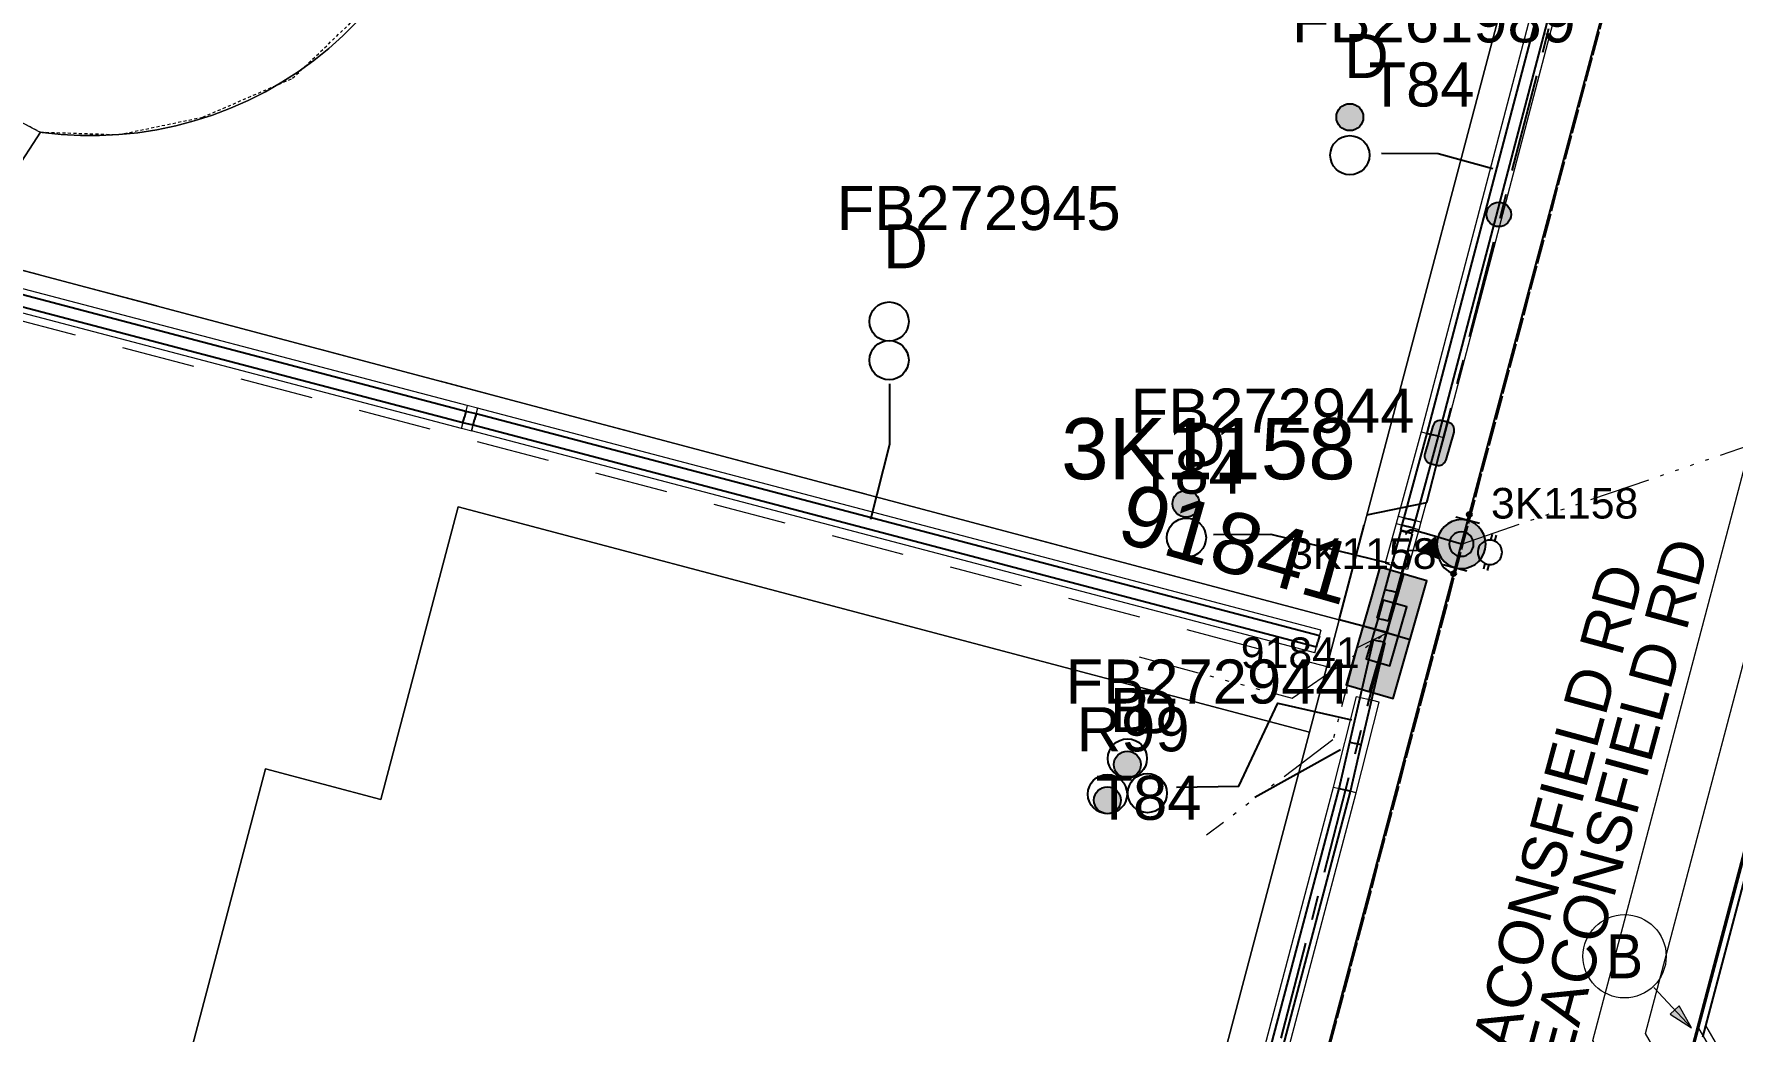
# Model space of a CAD drawing. Header units: metres. Extents: x 256054 to 262066, y 6173540 to 6179224.
# Drawn here: x 258693.6 to 258763, y 6175198.3 to 6175239 of the extents above; entities that cross this region are included whole.
import ezdxf
from ezdxf.enums import TextEntityAlignment as Align

# ---------------------------------------------------------------- set-up
doc = ezdxf.new("R2010")
doc.units = ezdxf.units.M
for name, pattern in [('Cable Exist OH', [1, 1, 0]), ('Cable Exist UG', [7, 4, -1, 1, -1]), ('Dash', [5, 3, -2]), ('DASHED', [19.05, 12.7, -6.35]), ('HIDDEN2', [0.1875, 0.125, -0.0625]), ('PHANTOMX2', [5.6, 2.5, -0.5, 0.15, -0.5, 0.15, -0.5, 0.15, -0.5, 0.15, -0.5])]:
    doc.linetypes.add(name, pattern=pattern)
doc.layers.get('0').update_dxf_attribs({"color": 6})
doc.layers.add('_User Miscellaneous12', color=252, linetype='Continuous', lineweight=13, plot=False, transparency=0.5)
for name, color, linetype, lineweight in [('_User Miscellaneous4', 191, 'Continuous', 13), ('_User Miscellaneous5', 151, 'Continuous', 13), ('_User_HV_Exist', 1, 'Continuous', 25), ('_User_LV_Exist', 5, 'Continuous', 25), ('Cadastre Developer_SP_EXT', 96, 'Continuous', 15), ('Cadastre Easements_SP_EXT', 96, 'DASHED', 15), ('Cadastre Land Parcels_SP_EXT', 96, 'Continuous', 15), ('Cadastre Other Property_SP_EXT', 96, 'DASHED', 15), ('Cadastre Roads_SP_EXT', 54, 'Continuous', 15), ('Mains_HV_EXT', 13, 'Continuous', 25), ('Mains_LV_EXT', 163, 'Continuous', 25), ('Services_SP_EXT', 42, 'PHANTOMX2', 20)]:
    doc.layers.add(name, color=color, linetype=linetype, lineweight=lineweight)
for name, color, linetype in [('Duct_SP_EXT', 40, 'Continuous'), ('Equip_LV_EXT', 7, 'Continuous'), ('Equip_SP_LV_EXT', 7, 'Continuous'), ('Mains_LV_New_T84', 2, 'Cable x'), ('Notes_LV_MISC', 161, 'Continuous'), ('Notes_SP_MISC', 7, 'Continuous'), ('OH_Details_SP_MISC', 7, 'Continuous'), ('SupportsOH_SP_TR_HV_LV_SL_EXT', 7, 'Continuous'), ('SupportsUG_SP_LV_EXT', 7, 'Continuous'), ('Trench_SP_EXT', 7, 'Continuous'), ('Trench_SP_NEW', 2, 'Continuous')]:
    doc.layers.add(name, color=color, linetype=linetype)
doc.styles.add('iecARIAL', font='arial.ttf', dxfattribs={"height": 2})
doc.styles.add('POLE_LABEL', font='arial.ttf', dxfattribs={"height": 2})
doc.styles.get("Standard").update_dxf_attribs({"font": 'arial.ttf'})
doc.linetypes.add('Cable New UG', pattern='A,6,-0.05,["X",Standard,S=1.8,R=0,X=0,Y=-0.94],-1.8', length=7.85)
doc.linetypes.add('Cable x', pattern='A,5,-0.05,["X",Standard,S=1.5,R=0,X=0,Y=-0.75],-1.45', length=6.5)
doc.linetypes.add('IE Trench HV', pattern='A,4,-0.4,["/",Standard,S=2,R=0,X=0.25,Y=-1],-1.6', length=6)

# ---------------------------------------------------------------- blocks, each defined once
blk = doc.blocks.new('PILLAR_EXT')
blk.add_hatch(color=256).paths.add_polyline_path([(-2.5, 1), (-2.5, -1), (2.5, -1), (2.5, 1)])
for p, q in [((0, 1), (0, -1)), ((-2.5, 0), (2.5, 0))]:
    blk.add_line(p, q)
at = {"ltscale": 10}
blk.add_line((2.5, 0), (-2.5, 0), dxfattribs=at)
blk.add_lwpolyline([(-2.5, -1), (-1.25, -1), (1.25, -1), (2.5, -1), (2.5, 1), (-2.5, 1)], close=True)
at = {"width": 0.9, "flags": 8}
blk.add_attdef('ASSET_NUM', text='', height=2, rotation=90, dxfattribs=at).set_placement((-2, 4), align=Align.MIDDLE_LEFT)
for tag, p, flags in [('OWNED_BY', (0, -0.2), 9), ('STATE', (0, -0.4), 9), ('SUPPORT_TYPE', (0, -0.6), 9), ('USAGE', (0, -0.8), 9), ('LEGEND', (0, -1), 9), ('LOCATION', (0, -1.2), 9), ('NOTES', (0, -1.4), 9), ('STREETNAME', (0, -1.8), 9), ('SUBURB', (0, -2), 1), ('PARENT', (0, -1.6), 9)]:
    blk.add_attdef(tag, p, '', height=0.2, dxfattribs=dict(flags=flags))
blk = doc.blocks.new('DUCT_EXT')
blk.add_circle((0, 0.8), 0.8)
at = {"flags": 1}
blk.add_attdef('Z', (0, 0), '', height=0.2, dxfattribs=at)
at = {"flags": 9}
for tag, p in [('DUCT_CODE', (0, 0)), ('XSECT_TYPE', (0, -0.2)), ('STATE', (0, -0.6)), ('FB_REFERENCE', (0, -0.4)), ('NOTES', (0, -0.8))]:
    blk.add_attdef(tag, text='', height=0.2, dxfattribs=at).set_placement(p, align=Align.MIDDLE_LEFT)
blk = doc.blocks.new('*U393')
for p, q in [((-0.28, -1.8), (-0.25, -1.31)), ((0.05, -1.83), (0.08, -1.33)), ((-0.4, -3.76), (-0.43, -4.26)), ((-0.07, -3.79), (-0.1, -4.28))]:
    blk.add_line(p, q)
blk.add_lwpolyline([(-0.11, -1.8, 1), (-0.24, -3.79, 1)], format="xyb", close=True)
at = {"flags": 9}
for tag, p in [('ACTUAL_STATUS', (0, 0)), ('CONSTRUCTED_VOLTAGE', (0, -0.2)), ('OPERATING_VOLTAGE', (0, -0.6)), ('ORIENTATION', (0, -0.8)), ('OWNED_BY', (0, -1)), ('STATE', (0, -1.2)), ('SWITCH_TYPE', (0, -1.4)), ('NO_PHASES', (0, -0.4)), ('USAGE', (0, -1.6)), ('LEGEND', (0, -1.8)), ('NOTES', (0, -2))]:
    blk.add_attdef(tag, text='', height=0.2, dxfattribs=at).set_placement(p, align=Align.MIDDLE_LEFT)
at = {"flags": 1}
blk.add_attdef('Z', (0, 0), '', height=0.2, dxfattribs=at)
blk = doc.blocks.new('*U392')
blk.add_hatch(color=256).paths.add_polyline_path([(-1, 0, 1), (1, 0, 1)])
blk.add_lwpolyline([(-1, 0, 1), (1, 0, 1)], format="xyb", close=True)
at = {"flags": 8}
blk.add_attdef('pNumber', text='', height=2, dxfattribs=at).set_placement((2.5, 2.5), align=Align.MIDDLE_CENTER)
at = {"style": 'POLE_LABEL', "flags": 9}
for tag, p in [('STRUCTURE_PLANT_NUMBER', (1.355, 0.028)), ('STREET_CODE', (1.355, -0.2))]:
    blk.add_attdef(tag, text='', height=0.2, dxfattribs=at).set_placement(p, align=Align.MIDDLE_LEFT)
at = {"flags": 9}
for tag, p in [('OWNED_BY', (1.355, -0.4)), ('PARENT', (1.355, -0.6)), ('cLV', (1.355, -1.4)), ('SPECIAL_USE', (1.355, -0.8)), ('STATE', (1.355, -1)), ('USAGE', (1.355, -1.2)), ('cHV', (1.355, -2)), ('hDepth', (1.355, -1.6)), ('hDia', (1.355, -1.8)), ('LBRACKET', (1.355, -2.2)), ('LExisting', (1.355, -2.4)), ('LANTNUMBER', (1.355, -2.6)), ('LOther', (1.355, -2.8)), ('cLinedev', (1.355, -3.4)), ('LRemove', (1.355, -3)), ('LEGEND', (1.355, -3.2)), ('pExisting', (1.355, -3.8)), ('LOCATION', (1.355, -3.6)), ('PFNUMBER', (1.355, -4)), ('NEWPFNUMBER', (1.355, -4.2)), ('pFooting', (1.355, -4.4)), ('pNew', (1.355, -4.6)), ('pRelocate', (1.355, -5)), ('pRemove', (1.355, -5.2)), ('pReplace', (1.355, -5.4)), ('pStay', (1.355, -5.6)), ('cspan', (1.355, -6)), ('STREETNAME', (1.355, -6.2)), ('pType', (1.355, -5.8)), ('SUBURB', (1.355, -6.4)), ('OPERATED_BY', (1.355, -7.014)), ('NOTES', (1.355, -6.6)), ('MAINTAINED_BY', (1.355, -6.814))]:
    blk.add_attdef(tag, text='', height=0.2, dxfattribs=at).set_placement(p, align=Align.MIDDLE_LEFT)
at = {"flags": 1}
blk.add_attdef('Z', (1.355, -7.328), '', height=0.2, dxfattribs=at)
blk = doc.blocks.new('LV_STJ_EXT')
h = blk.add_hatch(color=256)
edge = h.paths.add_edge_path()
edge.add_ellipse((-0.586, 0.131), major_axis=(0.226, 0.226), ratio=1, start_angle=44.99996, end_angle=135)
edge.add_line((-0.906, 0.131), (-0.906, -0.131))
edge.add_ellipse((-0.586, -0.131), major_axis=(0.226, 0.226), ratio=1, start_angle=134.99996, end_angle=225)
edge.add_line((-0.586, -0.451), (0.586, -0.451))
edge.add_ellipse((0.586, -0.131), major_axis=(-0.226, 0.226), ratio=1, start_angle=134.99996, end_angle=225)
edge.add_line((0.906, -0.131), (0.906, 0.131))
edge.add_ellipse((0.586, 0.131), major_axis=(-0.226, 0.226), ratio=1, start_angle=224.99996, end_angle=315)
edge.add_line((0.586, 0.451), (-0.586, 0.451))
blk.add_lwpolyline([(-0.906, 0.131), (-0.906, -0.131, 0.414214), (-0.586, -0.451), (0.586, -0.451, 0.414214), (0.906, -0.131), (0.906, 0.131, 0.414214), (0.586, 0.451), (-0.586, 0.451, 0.414214)], format="xyb", close=True)
at = {"flags": 1}
blk.add_attdef('Z', (0, 0), '', height=0.2, dxfattribs=at)
at = {"flags": 9}
for tag, p in [('ORIENTATION', (0, 0)), ('USAGE', (0, -0.2)), ('LEGEND', (0, -0.4)), ('NOTES', (0, -0.6))]:
    blk.add_attdef(tag, text='', height=0.2, dxfattribs=at).set_placement(p, align=Align.MIDDLE_LEFT)
blk = doc.blocks.new('CABLE_LARGE_EXT')
h = blk.add_hatch(color=256)
edge = h.paths.add_edge_path()
edge.add_arc((0, 0.55), 0.55, 0, 360)
blk.add_circle((0, 0.55), 0.55)
at = {"flags": 1}
blk.add_attdef('Z', (0, 0), '', height=0.2, dxfattribs=at)
at = {"flags": 9}
for tag, p in [('COND_CODE', (0, 0)), ('XSECT_SIZE', (0, -0.6)), ('STATE', (0, -0.4)), ('FB_REFERENCE', (0, -0.2)), ('NOTES', (0, -0.8))]:
    blk.add_attdef(tag, text='', height=0.2, dxfattribs=at).set_placement(p, align=Align.MIDDLE_LEFT)
blk = doc.blocks.new('CONNECTOR_NODE_EXT')
h = blk.add_hatch(color=256)
edge = h.paths.add_edge_path()
edge.add_arc((0, 0), 0.5, 0, 360)
blk.add_circle((0, 0), 0.5)
at = {"flags": 1}
blk.add_attdef('Z', (0, 0), '', height=0.2, dxfattribs=at)
at = {"flags": 9}
for tag, p in [('CONNECTOR_TYPE', (0, 0)), ('OPERATING_VOLTAGE', (0, -0.6)), ('CONSTRUCTED_VOLTAGE', (0, -0.2)), ('NO_PHASES', (0, -0.4)), ('ORIENTATION', (0, -0.8)), ('SUBTYPE', (0, -1)), ('USAGE', (0, -1.2)), ('NOTES', (0, -1.4))]:
    blk.add_attdef(tag, text='', height=0.2, dxfattribs=at).set_placement(p, align=Align.MIDDLE_LEFT)
blk = doc.blocks.new('POLE_EXT')
blk.add_hatch(color=256).paths.add_polyline_path([(-1, 0, 1), (1, 0, 1)])
blk.add_lwpolyline([(-1, 0, 1), (1, 0, 1)], format="xyb", close=True)
at = {"flags": 8}
blk.add_attdef('pNumber', text='', height=2, dxfattribs=at).set_placement((2.5, 2.5), align=Align.MIDDLE_CENTER)
at = {"style": 'POLE_LABEL', "flags": 9}
for tag, p in [('STRUCTURE_PLANT_NUMBER', (1.35, 0.03)), ('STREET_CODE', (1.35, -0.2))]:
    blk.add_attdef(tag, text='', height=0.2, dxfattribs=at).set_placement(p, align=Align.MIDDLE_LEFT)
at = {"flags": 9}
for tag, p in [('OWNED_BY', (1.35, -0.4)), ('SPECIAL_USE', (1.35, -0.8)), ('STATE', (1.35, -1)), ('cLV', (1.35, -1.4)), ('PARENT', (1.35, -0.6)), ('USAGE', (1.35, -1.2)), ('hDepth', (1.35, -1.6)), ('hDia', (1.35, -1.8)), ('cHV', (1.35, -2)), ('LBRACKET', (1.35, -2.2)), ('LExisting', (1.35, -2.4)), ('LANTNUMBER', (1.35, -2.6)), ('LOther', (1.35, -2.8)), ('cLinedev', (1.35, -3.4)), ('pExisting', (1.35, -3.8)), ('LRemove', (1.35, -3)), ('LEGEND', (1.35, -3.2)), ('LOCATION', (1.35, -3.6)), ('PFNUMBER', (1.35, -4)), ('NEWPFNUMBER', (1.35, -4.2)), ('pFooting', (1.35, -4.4)), ('pNew', (1.35, -4.6)), ('pRelocate', (1.35, -5)), ('pRemove', (1.35, -5.2)), ('pReplace', (1.35, -5.4)), ('pStay', (1.35, -5.6)), ('pType', (1.35, -5.8)), ('cspan', (1.35, -6)), ('STREETNAME', (1.35, -6.2)), ('SUBURB', (1.35, -6.4)), ('OPERATED_BY', (1.36, -7.01)), ('NOTES', (1.35, -6.6)), ('MAINTAINED_BY', (1.36, -6.81))]:
    blk.add_attdef(tag, text='', height=0.2, dxfattribs=at).set_placement(p, align=Align.MIDDLE_LEFT)
at = {"flags": 1}
blk.add_attdef('Z', (1.35, -7.33), '', height=0.2, dxfattribs=at)
blk = doc.blocks.new('*U391')
h = blk.add_hatch(color=256)
h.dxf.hatch_style = 1
edge = h.paths.add_edge_path()
edge.add_arc((1.47, 2.02), 0.2, -305.9561, 54.0439)
h = blk.add_hatch(color=256)
h.dxf.hatch_style = 1
h.paths.add_polyline_path([(-3.42, 0.74), (-2.14, -0.42), (-1.77, 1.27)])
h = blk.add_hatch(color=256)
h.dxf.hatch_style = 1
edge = h.paths.add_edge_path()
edge.add_arc((-1.46, -2.03), 0.2, 234.1405, 594.1405)
for p, q in [((1.98, 1.03), (0.36, 2.21)), ((1.17, 1.62), (1.47, 2.02)), ((-1.98, -1.04), (-0.36, -2.21)), ((-1.17, -1.62), (-1.46, -2.03))]:
    blk.add_line(p, q)
at = {"flags": 128}
blk.add_lwpolyline([(-3.42, 0.74), (-2.14, -0.42), (-1.77, 1.27)], close=True, dxfattribs=at)
for centre in [(1.47, 2.02), (-1.46, -2.03)]:
    blk.add_circle(centre, 0.2)
blk = doc.blocks.new('*U422')
h = blk.add_hatch(color=256)
h.dxf.hatch_style = 1
h.paths.add_polyline_path([(2.23, -2.023), (1.864, -2.364), (2.729, -2.924)])
blk.add_line((2.729, -2.924), (1.194, -1.279))
at = {"flags": 128}
blk.add_lwpolyline([(2.23, -2.023), (1.864, -2.364), (2.729, -2.924), (2.23, -2.023)], dxfattribs=at)
blk.add_circle((0, 0), 1.7)
at = {"width": 0.9}
blk.add_attdef('CODE', text='', height=1.8, dxfattribs=at).set_placement((0, 0), align=Align.MIDDLE_CENTER)
at = {"flags": 1}
blk.add_attdef('Z', (0, 0), '', height=0.2, dxfattribs=at)

msp = doc.modelspace()

# ---------------------------------------------------------------- linework, layer by layer
at = {"layer": '_User Miscellaneous12', "color": 5, "flags": 128}
for points in [[(258743.121, 6175144.415), (258752.155, 6175178.531), (258761.344, 6175183.871), (258857.129, 6175158.492), (258872.695, 6175154.368, -0.019195), (258876.014, 6175153.416, -0.096183), (258888.988, 6175146.143, 0.170238), (258893.29, 6175144.426, 0.194137), (258898.227, 6175146.178, 0.236344), (258900.564, 6175151.993, 0.128283), (258899.394, 6175155.328, 0.177102), (258895.503, 6175158.152, 0.126051), (258892.03, 6175158.244, -0.04728), (258884.579, 6175157.62, -0.047139), (258877.278, 6175158.396, -0.016955), (258873.885, 6175159.225), (258762.622, 6175188.705), (258757.282, 6175197.894), (258766.319, 6175232.002)], [(258745.054, 6175143.903), (258753.876, 6175177.218), (258761.632, 6175181.726), (258856.617, 6175156.559), (258872.201, 6175152.43, -0.019291), (258875.388, 6175151.516, -0.096084), (258887.685, 6175144.625, 0.169802), (258893.205, 6175142.427, 0.194137), (258899.553, 6175144.68, 0.236344), (258902.557, 6175152.158, 0.128283), (258901.053, 6175156.445, 0.177102), (258896.05, 6175160.076, 0.124646), (258891.634, 6175160.205, -0.046995), (258884.601, 6175159.62, -0.047101), (258877.681, 6175160.355, -0.017), (258874.412, 6175161.155), (258763.935, 6175190.426), (258759.428, 6175198.182), (258768.252, 6175231.49)], [(258746.988, 6175143.391), (258755.598, 6175175.905), (258761.921, 6175179.58), (258856.105, 6175154.626), (258871.706, 6175150.492, -0.019393), (258874.762, 6175149.617, -0.095987), (258886.384, 6175143.106, 0.169482), (258893.121, 6175140.429, 0.194137), (258900.878, 6175143.183, 0.236344), (258904.55, 6175152.322, 0.128283), (258902.713, 6175157.562, 0.177102), (258896.598, 6175161.999, 0.123617), (258891.243, 6175162.167, -0.04672), (258884.623, 6175161.62, -0.047059), (258878.084, 6175162.314, -0.017046), (258874.938, 6175163.084), (258765.248, 6175192.147), (258761.573, 6175198.471), (258770.185, 6175230.978)]]:
    msp.add_lwpolyline(points, format="xyb", dxfattribs=at)
at = {"layer": '_User Miscellaneous12', "color": 3, "flags": 128}
msp.add_lwpolyline([(258747.278, 6175143.314), (258755.856, 6175175.709), (258761.964, 6175179.259), (258856.028, 6175154.336), (258871.632, 6175150.201, -0.019409), (258874.668, 6175149.332, -0.095972), (258886.189, 6175142.878, 0.169441), (258893.108, 6175140.13, 0.194137), (258901.077, 6175142.958, 0.236344), (258904.849, 6175152.346, 0.128283), (258902.961, 6175157.729, 0.177102), (258896.68, 6175162.288, 0.123485), (258891.185, 6175162.461, -0.046678), (258884.626, 6175161.92, -0.047052), (258878.145, 6175162.608, -0.017053), (258875.017, 6175163.374), (258765.445, 6175192.405), (258761.895, 6175198.514), (258770.475, 6175230.901)], format="xyb", dxfattribs=at)
at = {"layer": '_User Miscellaneous4'}
for p, q in [((258756.321, 6175245.788), (258750.263, 6175222.761)), ((258757.248, 6175245.538), (258751.191, 6175222.513)), ((258711.279, 6175223.827), (258690.232, 6175229.352)), ((258711.042, 6175222.896), (258689.987, 6175228.423)), ((258711.279, 6175223.827), (258711.161, 6175223.361)), ((258711.698, 6175223.723), (258711.279, 6175223.827)), ((258711.698, 6175223.723), (258711.582, 6175223.257)), ((258711.704, 6175223.721), (258711.582, 6175223.257)), ((258746.167, 6175214.658), (258711.704, 6175223.721)), ((258711.042, 6175222.896), (258711.161, 6175223.361)), ((258711.467, 6175222.791), (258711.042, 6175222.896)), ((258711.46, 6175222.793), (258711.582, 6175223.257)), ((258711.467, 6175222.791), (258711.582, 6175223.257)), ((258745.922, 6175213.729), (258711.46, 6175222.793)), ((258750.263, 6175222.761), (258749.33, 6175219.311)), ((258751.191, 6175222.513), (258750.257, 6175219.062)), ((258750.263, 6175222.761), (258750.727, 6175222.637)), ((258751.191, 6175222.513), (258750.727, 6175222.637)), ((258749.251, 6175219.017), (258748.789, 6175217.393)), ((258749.33, 6175219.311), (258749.251, 6175219.017)), ((258749.251, 6175219.017), (258749.714, 6175218.889)), ((258749.33, 6175219.311), (258749.794, 6175219.187)), ((258750.177, 6175218.761), (258749.713, 6175217.13)), ((258750.177, 6175218.761), (258749.714, 6175218.889)), ((258750.257, 6175219.062), (258749.794, 6175219.187)), ((258750.257, 6175219.062), (258750.177, 6175218.761)), ((258748.789, 6175217.393), (258749.251, 6175217.262)), ((258749.713, 6175217.13), (258749.251, 6175217.262)), ((258746.167, 6175214.658), (258746.045, 6175214.194)), ((258745.922, 6175213.729), (258746.045, 6175214.194)), ((258746.684, 6175208.248), (258747.622, 6175211.951)), ((258747.622, 6175211.951), (258748.087, 6175211.833)), ((258748.552, 6175211.715), (258748.087, 6175211.833)), ((258747.613, 6175208.007), (258748.552, 6175211.715)), ((258737.222, 6175172.522), (258746.684, 6175208.248)), ((258738.15, 6175172.276), (258747.613, 6175208.007)), ((258746.684, 6175208.248), (258747.148, 6175208.128)), ((258747.613, 6175208.007), (258747.148, 6175208.128))]:
    msp.add_line(p, q, dxfattribs=at)
at = {"layer": '_User_LV_Exist', "color": 2, "linetype": 'Cable New UG', "ltscale": 0.7, "flags": 128}
msp.add_lwpolyline([(258736.09, 6175166.339), (258737.549, 6175165.909, 0.999979), (258738.508, 6175165.626), (258751.835, 6175161.694), (258765.319, 6175212.356)], format="xyb", dxfattribs=at)
at = {"layer": '_User_LV_Exist', "ltscale": 0.7}
msp.add_arc((258751.897, 6175217.862), 0.949, 196.56834, 251.07936, dxfattribs=at)
at = {"layer": 'Cadastre Developer_SP_EXT', "linetype": 'Dash'}
msp.add_lwpolyline([(258663.357, 6175235.172), (258746.411, 6175213.166), (258746.916, 6175215.077), (258663.472, 6175237.213), (258663.357, 6175235.172)], close=True, dxfattribs=at)
at = {"layer": 'Cadastre Easements_SP_EXT', "linetype": 'Dash'}
msp.add_lwpolyline([(258673.446, 6175245.724), (258693.835, 6175235.001), (258693.907, 6175234.991), (258694.688, 6175234.905), (258695.471, 6175234.862), (258696.256, 6175234.858), (258697.041, 6175234.897), (258697.822, 6175234.976), (258698.597, 6175235.095), (258699.367, 6175235.256), (258700.125, 6175235.455), (258700.874, 6175235.695), (258701.607, 6175235.974), (258702.326, 6175236.291), (258703.028, 6175236.645), (258703.708, 6175237.034), (258704.368, 6175237.46), (258705.005, 6175237.919), (258705.617, 6175238.41), (258706.202, 6175238.933), (258706.76, 6175239.487)], dxfattribs=at)
at = {"layer": 'Cadastre Land Parcels_SP_EXT', "linetype": 'Continuous'}
for points in [[(258706.76, 6175239.487), (258706.202, 6175238.933), (258705.617, 6175238.41), (258705.005, 6175237.919), (258704.368, 6175237.46), (258703.708, 6175237.034), (258703.028, 6175236.645), (258702.326, 6175236.291), (258701.607, 6175235.974), (258700.873, 6175235.695), (258700.125, 6175235.456), (258699.367, 6175235.256), (258698.597, 6175235.095), (258697.822, 6175234.976), (258697.041, 6175234.897), (258696.256, 6175234.858), (258695.471, 6175234.862), (258694.688, 6175234.905), (258693.907, 6175234.991), (258693.835, 6175235.001), (258690.599, 6175230.016), (258746.916, 6175215.076), (258755.322, 6175246.85)], [(258667.586, 6175242.596), (258663.346, 6175237.246), (258690.599, 6175230.016), (258693.835, 6175235.001), (258693.907, 6175234.991), (258694.688, 6175234.905), (258695.471, 6175234.862), (258696.256, 6175234.858), (258697.041, 6175234.897), (258697.822, 6175234.976), (258698.597, 6175235.095), (258699.367, 6175235.256), (258700.125, 6175235.456), (258700.873, 6175235.695), (258701.607, 6175235.974), (258702.326, 6175236.291), (258703.028, 6175236.645), (258703.708, 6175237.034), (258704.368, 6175237.46), (258705.005, 6175237.919), (258705.617, 6175238.41), (258706.202, 6175238.933), (258706.76, 6175239.487)]]:
    msp.add_lwpolyline(points, dxfattribs=at)
for points in [[(258690.599, 6175230.016), (258663.346, 6175237.246), (258656.23, 6175200.58), (258695.863, 6175190.187), (258697.923, 6175189.647), (258703.039, 6175208.988), (258707.745, 6175207.742), (258710.909, 6175219.697), (258745.703, 6175210.49), (258746.916, 6175215.076), (258690.599, 6175230.016)], [(258745.703, 6175210.49), (258710.909, 6175219.697), (258707.745, 6175207.742), (258703.039, 6175208.988), (258697.923, 6175189.647), (258702.629, 6175188.401), (258701.095, 6175182.602), (258735.662, 6175172.545), (258745.703, 6175210.49)]]:
    msp.add_lwpolyline(points, close=True, dxfattribs=at)
at = {"layer": 'Cadastre Other Property_SP_EXT', "linetype": 'HIDDEN2'}
msp.add_lwpolyline([(258673.293, 6175245.859), (258693.835, 6175235.001), (258697.041, 6175234.897), (258700.47, 6175235.612), (258704.143, 6175237.199), (258707.785, 6175240.677)], dxfattribs=at)
at = {"layer": 'Cadastre Roads_SP_EXT', "linetype": 'Continuous'}
msp.add_lwpolyline([(258772.499, 6175230.524), (258778.259, 6175252.269), (258784.018, 6175274.013), (258784.803, 6175276.976), (258786.361, 6175282.858), (258790.255, 6175297.56), (258780.591, 6175303.279), (258779.209, 6175304.096), (258768.162, 6175310.632), (258765.883, 6175290.094), (258765.156, 6175283.539), (258764.283, 6175280.717), (258761.204, 6175269.079), (258758.391, 6175258.447), (258755.322, 6175246.85), (258746.916, 6175215.076), (258745.703, 6175210.49), (258735.662, 6175172.545), (258730.311, 6175152.322), (258739.809, 6175147.642), (258749.307, 6175142.962), (258772.499, 6175230.524)], close=True, dxfattribs=at)
at = {"layer": 'Duct_SP_EXT'}
for p, q in [((258756.553, 6175245.725), (258750.495, 6175222.699)), ((258757.017, 6175245.601), (258750.959, 6175222.575)), ((258711.22, 6175223.594), (258690.171, 6175229.12)), ((258711.101, 6175223.129), (258690.048, 6175228.656)), ((258711.22, 6175223.594), (258711.161, 6175223.361)), ((258711.64, 6175223.49), (258711.22, 6175223.594)), ((258711.101, 6175223.129), (258711.161, 6175223.361)), ((258711.525, 6175223.024), (258711.101, 6175223.129)), ((258711.521, 6175223.025), (258711.582, 6175223.257)), ((258745.983, 6175213.962), (258711.521, 6175223.025)), ((258711.525, 6175223.024), (258711.582, 6175223.257)), ((258711.64, 6175223.49), (258711.582, 6175223.257)), ((258711.643, 6175223.489), (258711.582, 6175223.257)), ((258746.106, 6175214.426), (258711.643, 6175223.489)), ((258750.495, 6175222.699), (258749.562, 6175219.249)), ((258750.959, 6175222.575), (258750.026, 6175219.124)), ((258750.495, 6175222.699), (258750.727, 6175222.637)), ((258750.959, 6175222.575), (258750.727, 6175222.637)), ((258749.432, 6175218.723), (258748.777, 6175216.32)), ((258749.482, 6175218.952), (258749.428, 6175218.749)), ((258749.428, 6175218.749), (258749.659, 6175218.686)), ((258749.432, 6175218.723), (258749.664, 6175218.66)), ((258749.562, 6175219.249), (258749.482, 6175218.952)), ((258749.482, 6175218.952), (258749.714, 6175218.889)), ((258749.562, 6175219.249), (258749.794, 6175219.187)), ((258749.946, 6175218.827), (258749.714, 6175218.889)), ((258750.026, 6175219.124), (258749.794, 6175219.187)), ((258749.946, 6175218.827), (258749.891, 6175218.624)), ((258750.026, 6175219.124), (258749.946, 6175218.827)), ((258749.895, 6175218.597), (258749.24, 6175216.194)), ((258749.891, 6175218.624), (258749.659, 6175218.686)), ((258749.895, 6175218.597), (258749.664, 6175218.66)), ((258748.777, 6175216.32), (258748.459, 6175215.152)), ((258748.777, 6175216.32), (258749.008, 6175216.257)), ((258749.24, 6175216.194), (258748.922, 6175215.026)), ((258749.24, 6175216.194), (258749.008, 6175216.257)), ((258748.459, 6175215.152), (258748.691, 6175215.089)), ((258748.922, 6175215.026), (258748.691, 6175215.089)), ((258745.983, 6175213.962), (258746.045, 6175214.194)), ((258746.106, 6175214.426), (258746.045, 6175214.194)), ((258747.352, 6175210.075), (258748.323, 6175214.263)), ((258747.82, 6175209.966), (258748.791, 6175214.154)), ((258748.323, 6175214.263), (258748.557, 6175214.209)), ((258748.791, 6175214.154), (258748.557, 6175214.209)), ((258746.915, 6175208.185), (258747.352, 6175210.075)), ((258747.352, 6175210.075), (258747.586, 6175210.021)), ((258747.352, 6175210.075), (258747.586, 6175210.021)), ((258747.381, 6175208.07), (258747.82, 6175209.966)), ((258747.82, 6175209.966), (258747.586, 6175210.021)), ((258747.82, 6175209.966), (258747.586, 6175210.021)), ((258737.454, 6175172.46), (258746.915, 6175208.185)), ((258737.918, 6175172.337), (258747.381, 6175208.07)), ((258746.915, 6175208.185), (258747.148, 6175208.128)), ((258747.381, 6175208.07), (258747.148, 6175208.128))]:
    msp.add_line(p, q, dxfattribs=at)
for points in [[(258748.647, 6175234.139), (258750.956, 6175234.131), (258753.199, 6175233.52)], [(258728.535, 6175224.715), (258728.537, 6175222.235), (258727.763, 6175219.18)], [(258741.776, 6175218.562), (258744.123, 6175218.576), (258748.964, 6175217.397)], [(258740.263, 6175208.242), (258742.819, 6175208.281), (258744.415, 6175211.676), (258747.417, 6175210.99)]]:
    msp.add_lwpolyline(points, dxfattribs=at)
at = {"layer": 'Mains_HV_EXT', "linetype": 'Cable Exist OH'}
msp.add_lwpolyline([(258773.357, 6175350.362), (258768.255, 6175279.51), (258745.245, 6175192.88)], dxfattribs=at)
at = {"layer": 'Mains_LV_EXT', "linetype": 'Cable Exist OH'}
msp.add_lwpolyline([(258768.255, 6175279.51), (258752.231, 6175219.381)], dxfattribs=at)
at = {"layer": 'Mains_LV_EXT', "color": 3, "linetype": 'Cable Exist UG'}
for points in [[(258748.875, 6175214.565), (258746.915, 6175215.076), (258748.052, 6175219.371), (258750.494, 6175219.871), (258757.272, 6175246.167)], [(258748.87, 6175214.545), (258748.87, 6175214.545), (258749.753, 6175217.928), (258750.18, 6175217.905)], [(258722.53, 6175173.313), (258717.97, 6175174.624), (258720.271, 6175182.765), (258739.27, 6175177.67), (258748.85, 6175214.545)]]:
    msp.add_lwpolyline(points, dxfattribs=at)
at = {"layer": 'Mains_LV_EXT', "color": 3, "linetype": 'Cable Exist OH'}
msp.add_lwpolyline([(258751.59, 6175216.964), (258744.902, 6175191.698)], dxfattribs=at)
at = {"layer": 'Mains_LV_New_T84', "color": 2, "linetype": 'Cable New UG', "ltscale": 0.7, "flags": 128}
msp.add_lwpolyline([(258736.09, 6175166.339), (258737.549, 6175165.909, 0.999979), (258738.508, 6175165.626), (258751.835, 6175161.694), (258761.573, 6175198.471), (258764.679, 6175210.195), (258765.345, 6175212.71)], format="xyb", dxfattribs=at)
at = {"layer": 'OH_Details_SP_MISC', "flags": 128}
msp.add_lwpolyline([(258733.582, 6175148.995), (258744.902, 6175191.698), (258751.909, 6175218.173), (258768.255, 6175279.51), (258782.186, 6175275.01)], dxfattribs=at)
at = {"layer": 'Services_SP_EXT'}
for points in [[(258751.909, 6175218.173), (258791.056, 6175231.608), (258814.215, 6175225.514), (258837.857, 6175219.412)], [(258738.738, 6175213.57), (258744.994, 6175211.872), (258748.85, 6175214.545)], [(258748.831, 6175214.526), (258747.647, 6175213.939), (258747.647, 6175213.939), (258746.66, 6175210.172), (258741.498, 6175206.286)]]:
    msp.add_lwpolyline(points, dxfattribs=at)
at = {"layer": 'Trench_SP_EXT', "linetype": 'Cable Exist UG'}
msp.add_lwpolyline([(258751.909, 6175218.173), (258750.385, 6175218.614), (258749.931, 6175218.739), (258749.931, 6175218.739, 0.399653), (258749.639, 6175218.559)], format="xyb", dxfattribs=at)
msp.add_lwpolyline([(258743.474, 6175207.837), (258747.336, 6175209.99)], dxfattribs=at)
at = {"layer": 'Trench_SP_NEW', "linetype": 'IE Trench HV', "ltscale": 0.8, "flags": 128}
msp.add_lwpolyline([(258770.475, 6175230.901), (258761.769, 6175198.03)], dxfattribs=at)

# ---------------------------------------------------------------- block references
at = {"layer": '_User Miscellaneous5'}
msp.add_blockref('*U422', (258758.58, 6175201.335), dxfattribs=at).add_auto_attribs({'CODE': 'B'})
at = {"layer": '_User_HV_Exist'}
ref = msp.add_blockref('*U392', (258751.909, 6175218.173), dxfattribs=dict(at, xscale=0.5, yscale=0.5, zscale=0.5))
ref.add_attrib('ASSET_NUM', '3K1158', dxfattribs={"layer": '0', "height": 1.25, "style": 'POLE_LABEL'}).set_placement((258750.894, 6175217.785), align=Align.MIDDLE_RIGHT)
at = {"layer": '_User_LV_Exist'}
ref = msp.add_blockref('POLE_EXT', (258751.909, 6175218.173), dxfattribs=dict(at, xscale=0.5, yscale=0.5, zscale=0.5))
ref.add_attrib('ASSET_NUM', '3K1158', dxfattribs={"layer": '0', "height": 1.25, "style": 'POLE_LABEL'}).set_placement((258759.14, 6175219.841), align=Align.MIDDLE_RIGHT)
at = {"layer": '_User_LV_Exist', "ltscale": 0.7, "xscale": 0.5, "yscale": 0.5, "zscale": 0.5, "rotation": 21.03384361404388}
msp.add_blockref('*U391', (258751.909, 6175218.173), dxfattribs=at)
at = {"layer": '_User_LV_Exist'}
ref = msp.add_blockref('PILLAR_EXT', (258748.85, 6175214.545), dxfattribs=dict(at, xscale=0.5, yscale=0.5, zscale=0.5, rotation=253.8900080038779))
ref.add_attrib('ASSET_NUM', '91841', dxfattribs={"layer": '0', "height": 1.25, "style": 'iecARIAL'}).set_placement((258747.75, 6175213.734), align=Align.MIDDLE_RIGHT)
at = {"layer": 'Duct_SP_EXT'}
for name, p in [('CABLE_LARGE_EXT', (258747.351, 6175235.061)), ('DUCT_EXT', (258747.352, 6175233.256)), ('DUCT_EXT', (258728.522, 6175226.463)), ('DUCT_EXT', (258728.521, 6175224.885)), ('CABLE_LARGE_EXT', (258740.657, 6175219.268)), ('DUCT_EXT', (258740.674, 6175217.635)), ('DUCT_EXT', (258738.26, 6175208.616)), ('CABLE_LARGE_EXT', (258738.26, 6175208.616)), ('DUCT_EXT', (258737.445, 6175207.159)), ('DUCT_EXT', (258739.077, 6175207.2)), ('CABLE_LARGE_EXT', (258737.445, 6175207.159))]:
    msp.add_blockref(name, p, dxfattribs=at)
at = {"layer": 'Equip_LV_EXT'}
msp.add_blockref('CONNECTOR_NODE_EXT', (258753.439, 6175231.639), dxfattribs=at)
at = {"layer": 'Equip_LV_EXT', "rotation": 253.8991115703402}
msp.add_blockref('LV_STJ_EXT', (258751.014, 6175222.302), dxfattribs=at)
at = {"layer": 'Equip_SP_LV_EXT', "xscale": 0.5, "yscale": 0.5, "zscale": 0.5, "rotation": 348.8514758595791}
msp.add_blockref('*U393', (258753.43, 6175219.19), dxfattribs=at)
at = {"layer": 'SupportsOH_SP_TR_HV_LV_SL_EXT'}
ref = msp.add_blockref('*U392', (258751.909, 6175218.173), dxfattribs=at)
ref.add_attrib('ASSET_NUM', '3K1158', dxfattribs={"layer": '0', "height": 2.5, "style": 'POLE_LABEL'}).set_placement((258747.591, 6175222.068), align=Align.MIDDLE_RIGHT)
at = {"layer": 'SupportsUG_SP_LV_EXT'}
ref = msp.add_blockref('PILLAR_EXT', (258748.85, 6175214.545), dxfattribs=dict(at, rotation=253.8900080038779))
ref.add_attrib('ASSET_NUM', '91841', dxfattribs={"layer": '0', "height": 2.5, "rotation": 344.13842, "style": 'iecARIAL'}).set_placement((258747.41, 6175216.867), align=Align.MIDDLE_RIGHT)

# ---------------------------------------------------------------- texts
at = {"layer": 'Duct_SP_EXT'}
for s, p in [('FB261989', (258744.985, 6175238.666)), ('D', (258747.125, 6175237.209)), ('T84', (258748.115, 6175236.046)), ('FB272945', (258726.381, 6175231.001)), ('D', (258728.288, 6175229.439)), ('FB272944', (258738.391, 6175222.724)), ('D', (258740.443, 6175221.334)), ('T84', (258738.65, 6175220.231)), ('FB272944', (258735.738, 6175211.659)), ('B', (258737.549, 6175210.495)), ('D', (258738.507, 6175210.428)), ('R99', (258736.188, 6175209.707)), ('T84', (258736.955, 6175206.909))]:
    msp.add_text(s, height=1.8, dxfattribs=at).set_placement(p)
at = {"layer": 'Notes_LV_MISC'}
msp.add_text('BEACONSFIELD RD', height=1.8, rotation=74.80335, dxfattribs=at).set_placement((258755.823, 6175195.155))
at = {"layer": 'Notes_SP_MISC'}
msp.add_text('BEACONSFIELD RD', height=1.8, rotation=74.80335, dxfattribs=at).set_placement((258753.173, 6175194.112))

doc.saveas('drawing.dxf')
